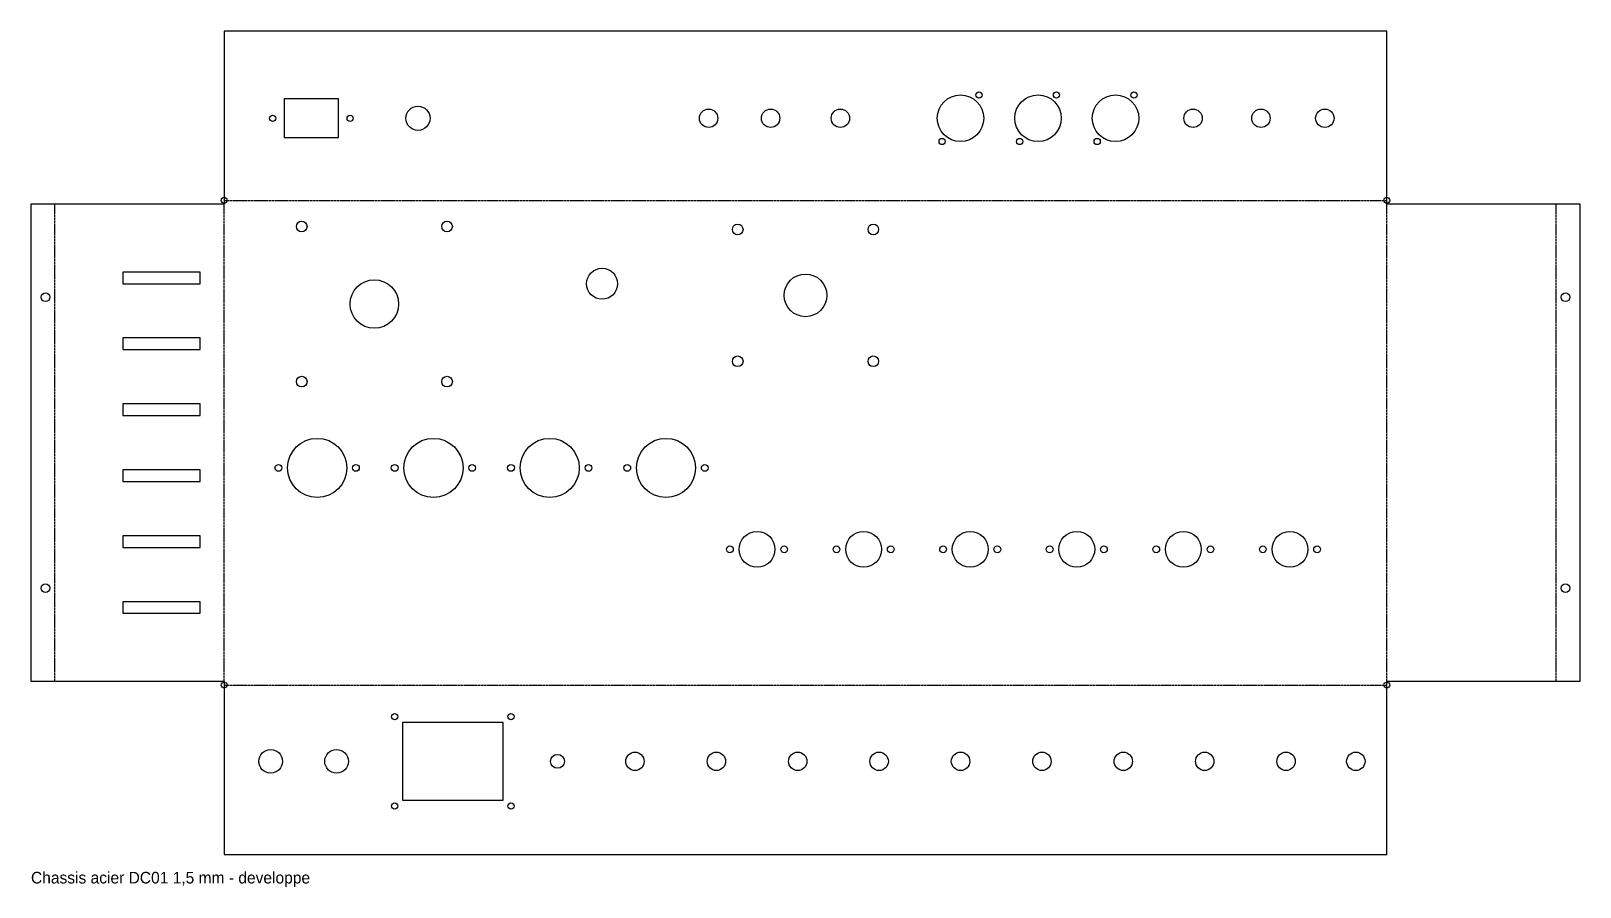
# Model space of a CAD drawing. Header units: millimetres. Extents: x -12 to 787, y -17 to 425.
import ezdxf

# ---------------------------------------------------------------- set-up
doc = ezdxf.new("R2010")
doc.units = ezdxf.units.MM
doc.linetypes.add('DASHED', pattern=[1.524, 1.27, -0.254])
for name, color, linetype in [('A_VERIFIER', 30, 'CONTINUOUS'), ('DECOUPE', 7, 'CONTINUOUS'), ('PLIAGE', 5, 'DASHED'), ('TEXTE', 8, 'CONTINUOUS')]:
    doc.layers.add(name, color=color, linetype=linetype)

msp = doc.modelspace()

# ---------------------------------------------------------------- linework, layer by layer
at = {"layer": 'A_VERIFIER'}
for points in [[(118.35, 369.69), (146.35, 369.69), (146.35, 389.69), (118.35, 389.69)], [(179.35, 28), (231.35, 28), (231.35, 68), (179.35, 68)]]:
    msp.add_lwpolyline(points, close=True, dxfattribs=at)
for centre, radius in [((112.35, 379.69), 1.6), ((152.35, 379.69), 1.6), ((127.35, 323.85), 2.75), ((202.35, 323.85), 2.75), ((352.35, 322.35), 2.75), ((422.35, 322.35), 2.75), ((352.35, 254.35), 2.75), ((422.35, 254.35), 2.75), ((127.35, 243.85), 2.75), ((202.35, 243.85), 2.75), ((175.35, 71), 1.6), ((235.35, 71), 1.6), ((175.35, 25), 1.6), ((235.35, 25), 1.6)]:
    msp.add_circle(centre, radius, dxfattribs=at)
at = {"layer": 'DECOUPE'}
for points in [[(87.35, 0), (687.35, 0), (687.35, 89.35), (787.04, 89.35), (787.04, 335.35), (687.35, 335.35), (687.35, 424.69), (87.35, 424.69), (87.35, 335.35), (-12.35, 335.35), (-12.35, 89.35), (87.35, 89.35)], [(35, 294.35), (75, 294.35), (75, 300.35), (35, 300.35)], [(35, 260.35), (75, 260.35), (75, 266.35), (35, 266.35)], [(35, 226.35), (75, 226.35), (75, 232.35), (35, 232.35)], [(35, 192.35), (75, 192.35), (75, 198.35), (35, 198.35)], [(35, 158.35), (75, 158.35), (75, 164.35), (35, 164.35)], [(35, 124.35), (75, 124.35), (75, 130.35), (35, 130.35)]]:
    msp.add_lwpolyline(points, close=True, dxfattribs=at)
for centre, radius in [((476.85, 391.69), 1.6), ((516.85, 391.69), 1.6), ((556.85, 391.69), 1.6), ((187.35, 379.69), 6.25), ((337.35, 379.69), 4.75), ((369.35, 379.69), 4.75), ((405.35, 379.69), 4.75), ((467.35, 379.69), 12), ((507.35, 379.69), 12), ((547.35, 379.69), 12), ((587.35, 379.69), 4.75), ((622.35, 379.69), 4.75), ((655.35, 379.69), 4.75), ((457.85, 367.69), 1.6), ((497.85, 367.69), 1.6), ((537.85, 367.69), 1.6), ((87.35, 337.35), 1.5), ((687.35, 337.35), 1.5), ((164.85, 283.85), 12.5), ((282.35, 294.35), 8), ((387.35, 288.35), 11), ((-4.85, 287.35), 2.25), ((779.54, 287.35), 2.25), ((135.35, 199.35), 15.25), ((195.35, 199.35), 15.25), ((255.35, 199.35), 15.25), ((315.35, 199.35), 15.25), ((115.35, 199.35), 1.75), ((155.35, 199.35), 1.75), ((175.35, 199.35), 1.75), ((215.35, 199.35), 1.75), ((235.35, 199.35), 1.75), ((275.35, 199.35), 1.75), ((295.35, 199.35), 1.75), ((335.35, 199.35), 1.75), ((362.35, 157.35), 9.25), ((417.35, 157.35), 9.25), ((472.35, 157.35), 9.25), ((527.35, 157.35), 9.25), ((582.35, 157.35), 9.25), ((637.35, 157.35), 9.25), ((348.35, 157.35), 1.75), ((376.35, 157.35), 1.75), ((403.35, 157.35), 1.75), ((431.35, 157.35), 1.75), ((458.35, 157.35), 1.75), ((486.35, 157.35), 1.75), ((513.35, 157.35), 1.75), ((541.35, 157.35), 1.75), ((568.35, 157.35), 1.75), ((596.35, 157.35), 1.75), ((623.35, 157.35), 1.75), ((651.35, 157.35), 1.75), ((-4.85, 137.35), 2.25), ((779.54, 137.35), 2.25), ((87.35, 87.35), 1.5), ((687.35, 87.35), 1.5), ((111.35, 48), 6.1), ((145.35, 48), 6.1), ((259.35, 48), 3.6), ((299.35, 48), 4.75), ((341.35, 48), 4.75), ((383.35, 48), 4.75), ((425.35, 48), 4.75), ((467.35, 48), 4.75), ((509.35, 48), 4.75), ((551.35, 48), 4.75), ((593.35, 48), 4.75), ((635.35, 48), 4.75), ((671.35, 48), 4.75)]:
    msp.add_circle(centre, radius, dxfattribs=at)
at = {"layer": 'PLIAGE'}
for p, q in [((87.35, 337.35), (687.35, 337.35)), ((0, 89.35), (0, 335.35)), ((87.35, 89.35), (87.35, 335.35)), ((687.35, 89.35), (687.35, 335.35)), ((774.69, 89.35), (774.69, 335.35)), ((87.35, 87.35), (687.35, 87.35))]:
    msp.add_line(p, q, dxfattribs=at)

# ---------------------------------------------------------------- texts
at = {"layer": 'TEXTE'}
msp.add_text('Chassis acier DC01 1,5 mm - developpe', height=6, dxfattribs=at).set_placement((-12.35, -15))

doc.saveas('drawing.dxf')
